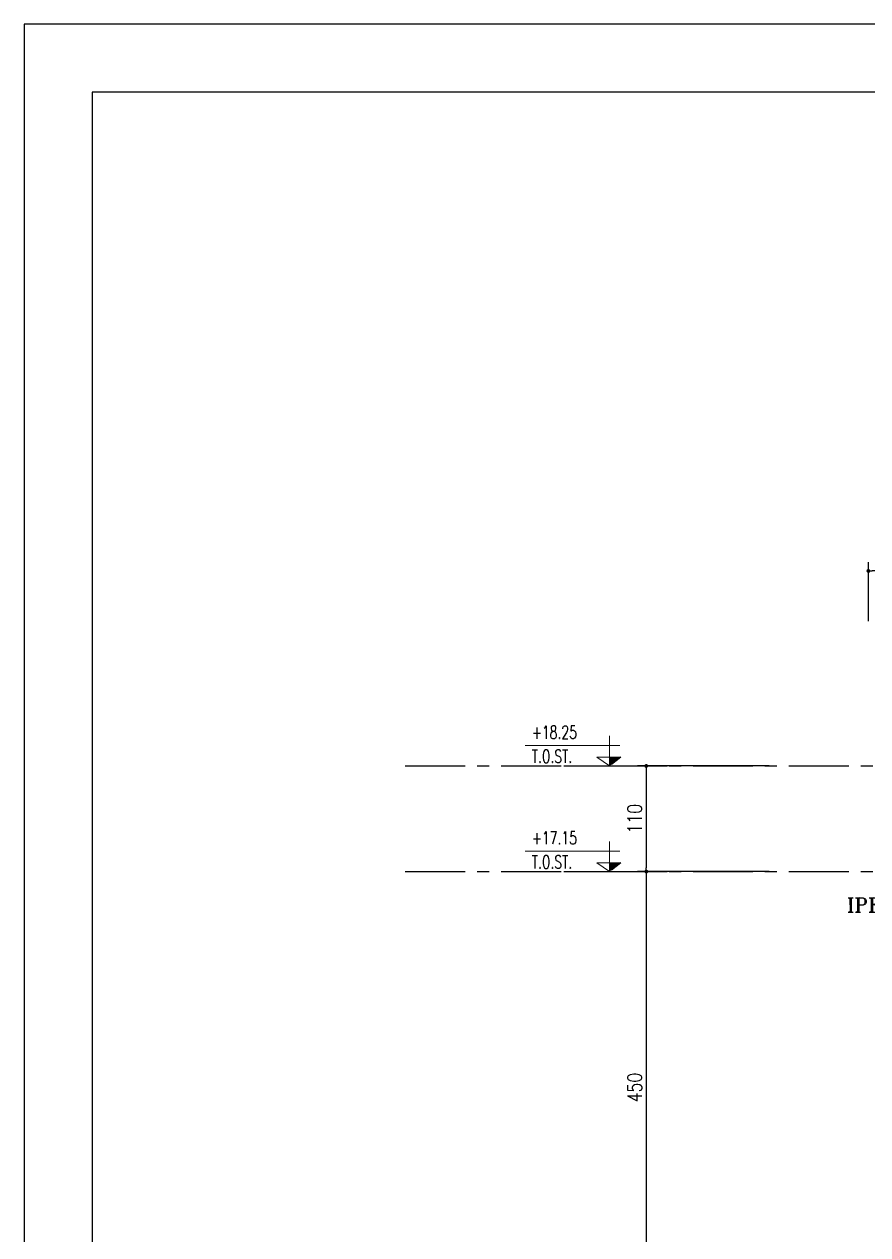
# Model space of a CAD drawing. Header units: inches. Extents: x 460503 to 460688, y 47570 to 48852.
# Drawn here: x 460506.05 to 460523.62, y 47899.21 to 47924.43 of the extents above; entities that cross this region are included whole.
import ezdxf

# ---------------------------------------------------------------- set-up
doc = ezdxf.new("R2010")
doc.units = ezdxf.units.IN
doc.header["$MEASUREMENT"] = 0
doc.linetypes.add('CENTER', pattern=[2, 1.25, -0.25, 0.25, -0.25])
doc.linetypes.add('HIDDEN', pattern=[0.375, 0.25, -0.125])
for name, color, linetype in [('1', 1, 'Continuous'), ('2H', 2, 'HIDDEN'), ('3', 3, 'HIDDEN'), ('AXE', 1, 'CENTER'), ('D', 1, 'Continuous'), ('DIM', 8, 'Continuous'), ('lateral brace', 5, 'Continuous'), ('Layer4', 118, 'Continuous'), ('LEVEL', 3, 'HIDDEN'), ('wall', 4, 'Continuous')]:
    doc.layers.add(name, color=color, linetype=linetype)
doc.layers.add('2', color=2, linetype='Continuous', lineweight=9)
doc.layers.add('TEXT', color=250, linetype='Continuous', lineweight=30)
doc.styles.add('ROMANS', font='ROMANS', dxfattribs={"width": 0.8})
doc.styles.add('ROMANT', font='romant')
doc.dimstyles.new('1-100', dxfattribs={"dimtxt": 0.3, "dimasz": 0.08, "dimexe": 0.18, "dimexo": 0.0625, "dimgap": 0.09, "dimtad": 1, "dimdec": 0, "dimlfac": 100, "dimdsep": 46, "dimtxsty": 'ROMANT', "dimblk": 'DOT', "dimcen": 0.09, "dimclrd": 1, "dimclre": 1, "dimclrt": 3, "dimadec": 0, "dimazin": 0, "dimtfac": 1, "dimtdec": 0, "dimtix": 1, "dimtofl": 0, "dimtmove": 2, "dimatfit": 3, "dimldrblk": 'DOT', "dimfxl": 1, "dimtolj": 1, "dimarcsym": 0})

# ---------------------------------------------------------------- blocks, each defined once
blk = doc.blocks.new('DOT')
at = {"layer": 'DIM', "color": 0, "linetype": 'ByBlock'}
blk.add_line((-0.5, 0), (-1, 0), dxfattribs=at)
at = {"layer": 'DIM', "color": 0, "linetype": 'ByBlock', "const_width": 0.5}
blk.add_lwpolyline([(-0.25, 0, 1), (0.25, 0, 1)], format="xyb", close=True, dxfattribs=at)
blk = doc.blocks.new('*D393')
at = {"layer": 'D', "color": 1, "lineweight": -2, "transparency": 16777216}
for p, q in [((460521.565, 47906.781), (460518.827, 47906.781)), ((460519.007, 47906.701), (460519.007, 47897.861)), ((460521.266, 47897.781), (460518.827, 47897.781))]:
    blk.add_line(p, q, dxfattribs=at)
at = {"layer": 'Defpoints', "color": 0, "transparency": 16777216}
for p in [(460521.627, 47906.781), (460519.007, 47897.781), (460521.329, 47897.781)]:
    blk.add_point(p, dxfattribs=at)
at = {"layer": 'D', "color": 1, "lineweight": -2, "transparency": 16777216, "xscale": 0.08, "yscale": 0.08, "zscale": 0.08}
for p, rotation in [((460519.007, 47906.781), 90), ((460519.007, 47897.781), 270)]:
    blk.add_blockref('DOT', p, dxfattribs=dict(at, rotation=rotation))
at = {"layer": 'D', "color": 2, "transparency": 16777216, "insert": (460518.767, 47902.281), "char_height": 0.3, "attachment_point": 5, "rotation": 90, "style": 'ROMANS'}
blk.add_mtext('\\A1;450', dxfattribs=at)
blk = doc.blocks.new('_Dot')
at = {"layer": 'DIM', "color": 0, "lineweight": -2}
blk.add_line((-0.5, 0), (-1, 0), dxfattribs=at)
at = {"layer": 'DIM', "color": 0, "const_width": 0.5}
blk.add_lwpolyline([(-0.25, 0, 1), (0.25, 0, 1)], format="xyb", close=True, dxfattribs=at)
blk = doc.blocks.new('*D417')
at = {"layer": 'Defpoints', "color": 0, "transparency": 16777216}
for p in [(460523.635, 47913.043), (460523.635, 47911.937), (460525.235, 47911.937)]:
    blk.add_point(p, dxfattribs=at)
at = {"layer": 'wall', "color": 1, "lineweight": -2, "transparency": 16777216}
for p, q in [((460523.635, 47911.999), (460523.635, 47913.223)), ((460525.235, 47911.999), (460525.235, 47913.223)), ((460525.155, 47913.043), (460523.715, 47913.043))]:
    blk.add_line(p, q, dxfattribs=at)
at = {"layer": 'wall', "color": 1, "lineweight": -2, "transparency": 16777216, "xscale": 0.08, "yscale": 0.08, "zscale": 0.08, "rotation": 180}
blk.add_blockref('DOT', (460523.635, 47913.043), dxfattribs=at)
at = {"layer": 'wall', "color": 1, "lineweight": -2, "transparency": 16777216, "xscale": 0.08, "yscale": 0.08, "zscale": 0.08}
blk.add_blockref('DOT', (460525.235, 47913.043), dxfattribs=at)
at = {"layer": 'wall', "color": 3, "transparency": 16777216, "insert": (460524.435, 47913.283), "char_height": 0.3, "attachment_point": 5, "style": 'ROMANT'}
blk.add_mtext('\\A1;80', dxfattribs=at)
blk = doc.blocks.new('*D422')
at = {"layer": 'D', "color": 1, "lineweight": -2, "transparency": 16777216}
for p, q in [((460521.565, 47908.981), (460518.827, 47908.981)), ((460519.007, 47908.901), (460519.007, 47906.861)), ((460521.266, 47906.781), (460518.827, 47906.781))]:
    blk.add_line(p, q, dxfattribs=at)
at = {"layer": 'Defpoints', "color": 0, "transparency": 16777216}
for p in [(460521.627, 47908.981), (460519.007, 47906.781), (460521.329, 47906.781)]:
    blk.add_point(p, dxfattribs=at)
at = {"layer": 'D', "color": 1, "lineweight": -2, "transparency": 16777216, "xscale": 0.08, "yscale": 0.08, "zscale": 0.08}
for p, rotation in [((460519.007, 47908.981), 90), ((460519.007, 47906.781), 270)]:
    blk.add_blockref('DOT', p, dxfattribs=dict(at, rotation=rotation))
at = {"layer": 'D', "color": 2, "transparency": 16777216, "insert": (460518.767, 47907.881), "char_height": 0.3, "attachment_point": 5, "rotation": 90, "style": 'ROMANS'}
blk.add_mtext('\\A1;110', dxfattribs=at)

msp = doc.modelspace()

# ---------------------------------------------------------------- linework, layer by layer
at = {"layer": '1'}
msp.add_lwpolyline([(460507.46120186, 47866.38518974), (460588.72955203, 47866.38518974), (460588.72955203, 47923.01818637), (460507.46120186, 47923.01818637)], close=True, dxfattribs=at)
at = {"layer": '2'}
for p, q in [((460518.24033643, 47908.98068638), (460518.24033643, 47909.60511704)), ((460518.45318242, 47909.40880029), (460516.48152936, 47909.40880029)), ((460518.24033643, 47908.98068638), (460517.98029157, 47909.16084923)), ((460517.98035816, 47909.16556007), (460518.48044444, 47909.16556007)), ((460518.45318242, 47907.20880029), (460516.48152936, 47907.20880029)), ((460518.24033643, 47906.78068638), (460518.24033643, 47907.40511704)), ((460518.24033643, 47906.78068638), (460517.98029157, 47906.96084923)), ((460517.98035816, 47906.96556007), (460518.48044444, 47906.96556007))]:
    msp.add_line(p, q, dxfattribs=at)
at = {"layer": '2H'}
for p, q in [((460518.48037784, 47909.16084923), (460518.24033643, 47908.98068638)), ((460518.48037784, 47906.96084923), (460518.24033643, 47906.78068638))]:
    msp.add_line(p, q, dxfattribs=at)
at = {"layer": '3'}
for points in [[(460518.24033643, 47908.98068638), (460518.48037784, 47909.16084923), (460518.24033643, 47909.16084923)], [(460518.24033643, 47906.78068638), (460518.48037784, 47906.96084923), (460518.24033643, 47906.96084923)]]:
    msp.add_solid(points, dxfattribs=at)
at = {"layer": 'AXE'}
for p, q in [((460513.98093345, 47908.98068638), (460569.92020952, 47908.98068638)), ((460513.98093345, 47906.78068638), (460569.92020952, 47906.78068638))]:
    msp.add_line(p, q, dxfattribs=at)
at = {"layer": 'D'}
for p, q in [((460517.290663, 47908.98068638), (460519.4410238, 47908.98068638)), ((460517.290663, 47906.78068638), (460519.4410238, 47906.78068638))]:
    msp.add_line(p, q, dxfattribs=at)
at = {"layer": 'DIM'}
msp.add_lwpolyline([(460506.04537694, 47864.96936483), (460590.14537694, 47864.96936483), (460590.14537694, 47924.43401129), (460506.04537694, 47924.43401129)], close=True, dxfattribs=at)
at = {"layer": 'lateral brace'}
msp.add_lwpolyline([(460506.04537694, 47864.96936483), (460590.14537694, 47864.96936483), (460590.14537694, 47924.43401129), (460506.04537694, 47924.43401129)], close=True, dxfattribs=at)
at = {"layer": 'Layer4'}
msp.add_lwpolyline([(460590.14537694, 47924.43401129), (460506.04537694, 47924.43401129), (460506.04537694, 47864.96936483), (460590.14537694, 47864.96936483)], close=True, dxfattribs=at)

# ---------------------------------------------------------------- texts
at = {"layer": 'LEVEL', "style": 'ROMANS', "width": 0.7}
for s, p in [('+18.25', (460516.62232758, 47909.54843442)), ('T.O.ST.  ', (460516.62232758, 47909.0471875)), ('+17.15', (460516.62232758, 47907.34843442)), ('T.O.ST.  ', (460516.62232758, 47906.8471875))]:
    msp.add_text(s, height=0.27, dxfattribs=at).set_placement(p)
at = {"layer": 'TEXT', "color": 2, "style": 'ROMANT'}
msp.add_text('IPE140', height=0.302224371, rotation=0.081705483, dxfattribs=at).set_placement((460523.18755228, 47905.93298034, -0.0050128))

# ---------------------------------------------------------------- dimensions: what is measured, and where the dimension line sits
at = {"layer": 'D'}
for base, p1, p2, text, picture, middle in [((460519.00694242, 47906.78068638), (460521.62713752, 47908.98068638), (460521.32895755, 47906.78068638), '110', '*D422', (460518.76694242, 47907.88068638)), ((460519.00694241, 47897.78068638), (460521.62713752, 47906.78068638), (460521.32895755, 47897.78068638), '450', '*D393', (460518.76694241, 47902.28068638))]:
    dim = msp.add_linear_dim(base=base, p1=p1, p2=p2, angle=90, text=text, dimstyle='1-100', override={"dimtxsty": 'ROMANS', "dimclrt": 2, "dimtmove": 1}, dxfattribs=at)
    dim.commit()
    dim.dimension.update_dxf_attribs({"geometry": picture, "text_midpoint": middle})
at = {"layer": 'wall'}
dim = msp.add_linear_dim(base=(460523.63498582, 47913.04261373, 0.00499999), p1=(460525.23498582, 47911.93678099, 0.00499999), p2=(460523.63498582, 47911.93678099, 0.00499999), text='80', dimstyle='1-100', dxfattribs=at)
dim.commit()
dim.dimension.update_dxf_attribs({"geometry": '*D417', "text_midpoint": (460524.43498582, 47913.28261373, 0.00499999)})

doc.saveas('drawing.dxf')
